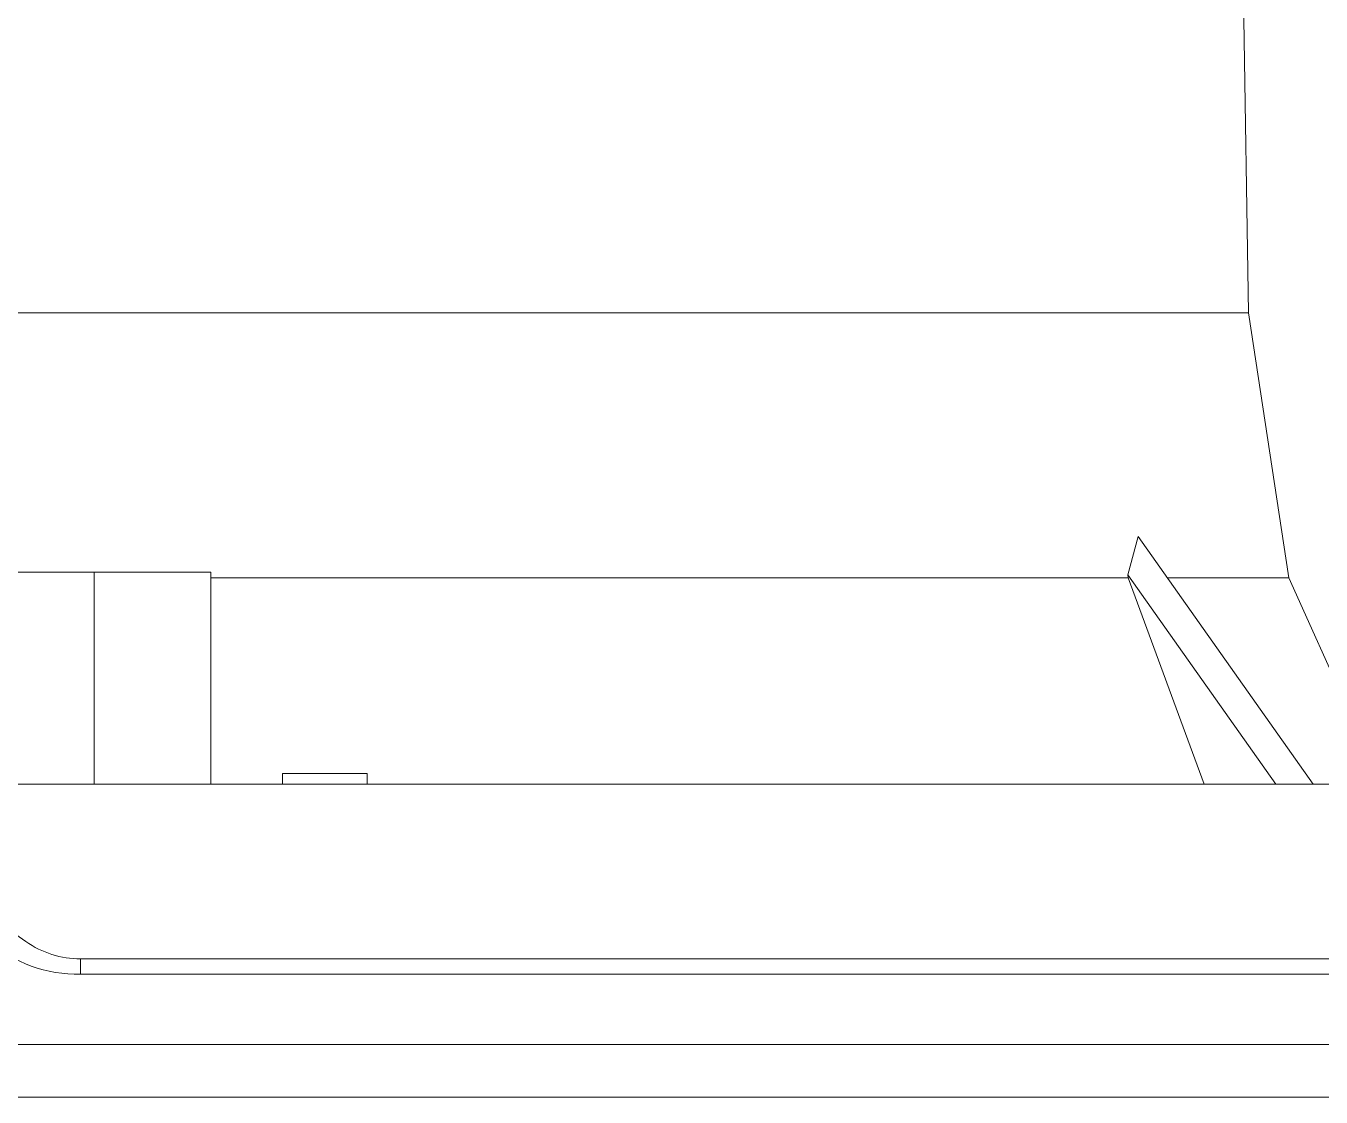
# Model space of a CAD drawing. Header units: millimetres. Extents: x 113490 to 142599, y -20467 to 115.
# Drawn here: x 132838.3 to 132960.6, y -6159.7 to -6058.6 of the extents above; entities that cross this region are included whole.
import ezdxf

# ---------------------------------------------------------------- set-up
doc = ezdxf.new("R2010")
doc.units = ezdxf.units.MM
doc.layers.add('DV1_0', color=7, linetype='Continuous')

msp = doc.modelspace()

# ---------------------------------------------------------------- linework, layer by layer
at = {"layer": 'DV1_0', "color": 7, "linetype": 'Continuous', "lineweight": 15}
for p, q in [((132953.76, -6085.69), (132952.16, -5980.14)), ((132022.76, -6085.69), (132953.76, -6085.69)), ((132957.57, -6110.72), (132953.76, -6085.69)), ((132942.38, -6110.43), (132943.36, -6106.81)), ((132943.36, -6106.81), (132959.88, -6130.18)), ((132813.96, -6110.18), (132844.79, -6110.18)), ((132844.79, -6110.18), (132855.81, -6110.18)), ((132844.79, -6110.18), (132844.79, -6130.18)), ((132855.81, -6110.18), (132855.81, -6130.18)), ((132942.42, -6110.72), (132855.81, -6110.72)), ((132942.42, -6110.72), (132942.38, -6110.43)), ((132942.38, -6110.43), (132956.35, -6130.18)), ((132949.57, -6130.18), (132942.42, -6110.72)), ((132946.12, -6110.72), (132957.57, -6110.72)), ((132966.32, -6130.18), (132957.57, -6110.72)), ((132985.6, -6130.18), (131991.69, -6130.18)), ((132862.56, -6129.18), (132870.56, -6129.18)), ((132862.56, -6129.18), (132862.56, -6130.18)), ((132870.56, -6130.18), (132870.56, -6129.18)), ((132832.95, -6141.28), (132838.34, -6145.05)), ((132843.5, -6146.68), (132967.82, -6146.68))]:
    msp.add_line(p, q, dxfattribs=at)
at = {"layer": 'DV1_0', "color": 7, "linetype": 'Continuous', "lineweight": 20}
for p, q in [((132843.5, -6148.14), (132843.5, -6146.68)), ((132843.5, -6148.14), (132967.82, -6148.14)), ((131930.64, -6154.76), (133045.88, -6154.76)), ((131930.64, -6159.73), (133045.88, -6159.73))]:
    msp.add_line(p, q, dxfattribs=at)
msp.add_arc((132843.3, -6135), 13.14, 229.4667, 270.8885, dxfattribs=at)
at = {"layer": 'DV1_0', "color": 7, "linetype": 'Continuous', "lineweight": 15}
msp.add_arc((132843.5, -6137.68), 9, 235, 270, dxfattribs=at)

doc.saveas('drawing.dxf')
